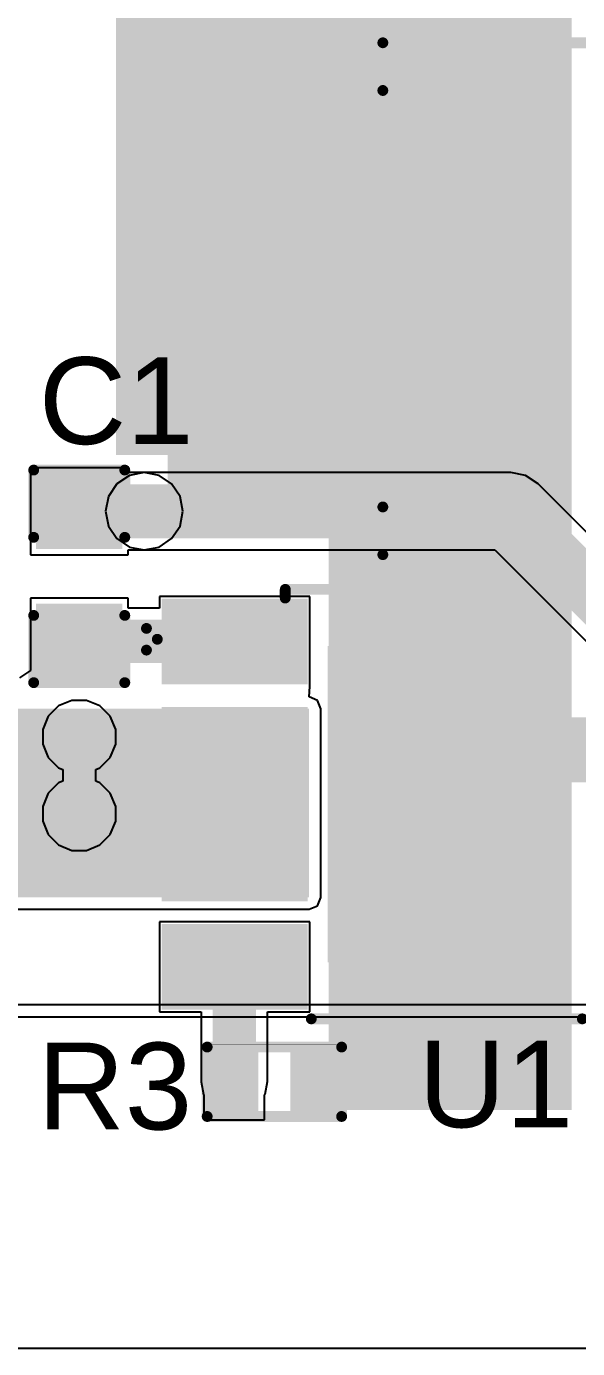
# Model space of a CAD drawing. Header units: millimetres. Extents: x -0.34 to 5.78, y -0.39 to 4.37.
# Drawn here: x 1.673 to 1.927, y -0.08 to 0.53 of the extents above; entities that cross this region are included whole.
import ezdxf

# ---------------------------------------------------------------- set-up
doc = ezdxf.new("R2010")
doc.units = ezdxf.units.MM
doc.header["$MEASUREMENT"] = 0
for name, color, linetype in [('BottomLayer', 5, 'Continuous'), ('BottomSolder', 6, 'Continuous'), ('TopLayer', 1, 'Continuous'), ('TopOverlay', 2, 'Continuous'), ('TopPaste', 8, 'Continuous'), ('TopSolder', 216, 'Continuous'), ('ViaHoleLayer', 16, 'Continuous')]:
    doc.layers.add(name, color=color, linetype=linetype)
doc.styles.add('Arial', font='arial.ttf', dxfattribs={"height": 0.2})

# ---------------------------------------------------------------- blocks, each defined once
blk = doc.blocks.new('8_SO_EP__16')
at = {"layer": 'TopLayer'}
for points in [[(-0.0687007, 0.0907874), (-0.0687007, 0.0592126), (-0.1279527, 0.0592126), (-0.1279527, 0.0907874)], [(0.1279528, 0.0907874), (0.1279528, 0.0592126), (0.0687008, 0.0592126), (0.0687008, 0.0907874)], [(0.05143700000000001, 0.06893699999999998), (0.05143699999999999, -0.06893700000000001), (-0.05143700000000001, -0.06893699999999998), (-0.05143699999999999, 0.06893700000000001)], [(-0.0687007, 0.04078739999999999), (-0.0687007, 0.009212599999999994), (-0.1279527, 0.009212600000000007), (-0.1279527, 0.04078740000000001)], [(0.1279528, 0.04078739999999999), (0.1279528, 0.009212599999999994), (0.0687008, 0.009212600000000007), (0.0687008, 0.04078740000000001)], [(-0.0687007, -0.009212600000000007), (-0.0687007, -0.04078740000000001), (-0.1279527, -0.04078739999999999), (-0.1279527, -0.009212599999999994)], [(0.1279528, -0.009212600000000007), (0.1279528, -0.04078740000000001), (0.0687008, -0.04078739999999999), (0.0687008, -0.009212599999999994)], [(-0.0687007, -0.0592126), (-0.0687007, -0.0907874), (-0.1279527, -0.0907874), (-0.1279527, -0.0592126)], [(0.1279528, -0.0592126), (0.1279528, -0.0907874), (0.0687008, -0.0907874), (0.0687008, -0.0592126)]]:
    blk.add_hatch(color=1, dxfattribs=at).paths.add_polyline_path(points)
at = {"layer": 'TopPaste'}
for points in [[(-0.0687007, 0.0907874), (-0.0687007, 0.0592126), (-0.1279527, 0.0592126), (-0.1279527, 0.0907874)], [(0.1279528, 0.0907874), (0.1279528, 0.0592126), (0.0687008, 0.0592126), (0.0687008, 0.0907874)], [(0.05143700000000001, 0.06893699999999998), (0.05143699999999999, -0.06893700000000001), (-0.05143700000000001, -0.06893699999999998), (-0.05143699999999999, 0.06893700000000001)], [(-0.0687007, 0.04078739999999999), (-0.0687007, 0.009212599999999994), (-0.1279527, 0.009212600000000007), (-0.1279527, 0.04078740000000001)], [(0.1279528, 0.04078739999999999), (0.1279528, 0.009212599999999994), (0.0687008, 0.009212600000000007), (0.0687008, 0.04078740000000001)], [(-0.0687007, -0.009212600000000007), (-0.0687007, -0.04078740000000001), (-0.1279527, -0.04078739999999999), (-0.1279527, -0.009212599999999994)], [(0.1279528, -0.009212600000000007), (0.1279528, -0.04078740000000001), (0.0687008, -0.04078739999999999), (0.0687008, -0.009212599999999994)], [(-0.0687007, -0.0592126), (-0.0687007, -0.0907874), (-0.1279527, -0.0907874), (-0.1279527, -0.0592126)], [(0.1279528, -0.0592126), (0.1279528, -0.0907874), (0.0687008, -0.0907874), (0.0687008, -0.0592126)]]:
    blk.add_hatch(color=8, dxfattribs=at).paths.add_polyline_path(points)
at = {"layer": 'TopSolder'}
for points in [[(-0.0647007, 0.0947874), (-0.0647007, 0.0552126), (-0.1319527, 0.0552126), (-0.1319527, 0.0947874)], [(0.1319528, 0.0947874), (0.1319528, 0.0552126), (0.0647008, 0.0552126), (0.0647008, 0.0947874)], [(0.05543700000000001, 0.07293699999999999), (0.05543699999999999, -0.07293700000000002), (-0.05543700000000001, -0.07293699999999999), (-0.05543699999999999, 0.07293700000000002)], [(-0.0647007, 0.04478739999999999), (-0.0647007, 0.005212599999999994), (-0.1319527, 0.005212600000000006), (-0.1319527, 0.0447874)], [(0.1319528, 0.04478739999999999), (0.1319528, 0.005212599999999994), (0.0647008, 0.005212600000000006), (0.0647008, 0.0447874)], [(-0.0647007, -0.005212600000000006), (-0.0647007, -0.0447874), (-0.1319527, -0.04478739999999999), (-0.1319527, -0.005212599999999994)], [(0.1319528, -0.005212600000000006), (0.1319528, -0.0447874), (0.0647008, -0.04478739999999999), (0.0647008, -0.005212599999999994)], [(-0.0647007, -0.0552126), (-0.0647007, -0.0947874), (-0.1319527, -0.0947874), (-0.1319527, -0.0552126)], [(0.1319528, -0.0552126), (0.1319528, -0.0947874), (0.0647008, -0.0947874), (0.0647008, -0.0552126)]]:
    blk.add_hatch(color=216, dxfattribs=at).paths.add_polyline_path(points)
at = {"layer": 'TopOverlay', "const_width": 0.005}
for points in [[(-0.075, 0.099), (0.08, 0.099)], [(-0.075, 0.095), (-0.075, 0.099)], [(0.08, 0.095), (0.08, 0.099)], [(-0.139, 0.071), (-0.139, 0.081)], [(-0.139, 0.081), (-0.134, 0.076)], [(-0.139, 0.071), (-0.134, 0.076)], [(-0.063, -0.099), (0.062, -0.099)]]:
    blk.add_lwpolyline(points, dxfattribs=at)
at = {"layer": 'TopOverlay', "const_width": 0.0025}
for points in [[(-0.07625, 0.099, 1), (-0.07375, 0.099, 1)], [(-0.07625, 0.099, 1), (-0.07375, 0.099, 1)], [(0.07875, 0.099, 1), (0.08125, 0.099, 1)], [(0.07875, 0.099, 1), (0.08125, 0.099, 1)], [(-0.07625, 0.095, 1), (-0.07375, 0.095, 1)], [(0.07875, 0.095, 1), (0.08125, 0.095, 1)], [(-0.14025, 0.081, 1), (-0.13775, 0.081, 1)], [(-0.14025, 0.081, 1), (-0.13775, 0.081, 1)], [(-0.14025, 0.071, 1), (-0.13775, 0.071, 1)], [(-0.14025, 0.071, 1), (-0.13775, 0.071, 1)], [(-0.13525, 0.076, 1), (-0.13275, 0.076, 1)], [(-0.13525, 0.076, 1), (-0.13275, 0.076, 1)], [(-0.06425, -0.099, 1), (-0.06175, -0.099, 1)], [(0.06075, -0.099, 1), (0.06325, -0.099, 1)]]:
    blk.add_lwpolyline(points, format="xyb", close=True, dxfattribs=at)
blk = doc.blocks.new('R___0402_68')
at = {"layer": 'TopLayer'}
for points in [[(-0.0275, -0.0125), (-0.0275, 0.0125), (-0.009499999999999998, 0.0125), (-0.009500000000000001, -0.0125)], [(0.009499999999999998, -0.0125), (0.009500000000000001, 0.0125), (0.0275, 0.0125), (0.0275, -0.0125)]]:
    blk.add_hatch(color=1, dxfattribs=at).paths.add_polyline_path(points)
at = {"layer": 'TopPaste'}
for points in [[(-0.0275, -0.0125), (-0.0275, 0.0125), (-0.009499999999999998, 0.0125), (-0.009500000000000001, -0.0125)], [(0.009499999999999998, -0.0125), (0.009500000000000001, 0.0125), (0.0275, 0.0125), (0.0275, -0.0125)]]:
    blk.add_hatch(color=8, dxfattribs=at).paths.add_polyline_path(points)
at = {"layer": 'TopSolder'}
for points in [[(-0.0296654, -0.0146654), (-0.0296654, 0.0146654), (-0.007334599999999998, 0.0146654), (-0.007334600000000002, -0.0146654)], [(0.007334599999999998, -0.0146654), (0.007334600000000002, 0.0146654), (0.0296654, 0.0146654), (0.0296654, -0.0146654)]]:
    blk.add_hatch(color=216, dxfattribs=at).paths.add_polyline_path(points)
at = {"layer": 'TopOverlay'}
for points, const_width in [([(-0.031, 0.016), (-0.031, -0.016)], 0.005), ([(0.031, 0.016), (-0.031, 0.016)], 0.005), ([(0.031, 0.016), (0.031, -0.016)], 0.005), ([(0.031, -0.016), (-0.031, -0.016)], 0.005), ([(0.032, -0.017), (-0.032, -0.017)], 0.000127)]:
    blk.add_lwpolyline(points, dxfattribs=dict(at, const_width=const_width))
for points, const_width in [([(-0.03225, 0.016, 1), (-0.02975, 0.016, 1)], 0.0025), ([(-0.03225, 0.016, 1), (-0.02975, 0.016, 1)], 0.0025), ([(0.02975, 0.016, 1), (0.03225, 0.016, 1)], 0.0025), ([(0.02975, 0.016, 1), (0.03225, 0.016, 1)], 0.0025), ([(-0.03225, -0.016, 1), (-0.02975, -0.016, 1)], 0.0025), ([(-0.03225, -0.016, 1), (-0.02975, -0.016, 1)], 0.0025), ([(-0.0320317, -0.017, 1), (-0.0319683, -0.017, 1)], 6.35e-05), ([(0.02975, -0.016, 1), (0.03225, -0.016, 1)], 0.0025), ([(0.02975, -0.016, 1), (0.03225, -0.016, 1)], 0.0025), ([(0.0319683, -0.017, 1), (0.0320317, -0.017, 1)], 6.35e-05)]:
    blk.add_lwpolyline(points, format="xyb", close=True, dxfattribs=dict(at, const_width=const_width))
blk = doc.blocks.new('SMC_97')
at = {"layer": 'TopLayer'}
for points in [[(-0.23622045, 0.08464565), (-0.07480315, 0.08464565), (-0.07480315, -0.08464565), (-0.23622045, -0.08464565)], [(0.07480315, 0.08464565), (0.23622045, 0.08464565), (0.23622045, -0.08464565), (0.07480315, -0.08464565)]]:
    blk.add_hatch(color=1, dxfattribs=at).paths.add_polyline_path(points)
at = {"layer": 'TopOverlay'}
for points in [[(-0.285, 0.088), (-0.14, 0.088), (-0.14, 0.12), (-0.285, 0.12)], [(-0.285, -0.089), (-0.24, -0.089), (-0.24, 0.089), (-0.285, 0.089)], [(-0.285, -0.12), (-0.14, -0.12), (-0.14, -0.088), (-0.285, -0.088)]]:
    blk.add_hatch(color=2, dxfattribs=at).paths.add_polyline_path(points)
at = {"layer": 'TopPaste'}
for points in [[(-0.23622045, 0.08464565), (-0.07480315, 0.08464565), (-0.07480315, -0.08464565), (-0.23622045, -0.08464565)], [(0.07480315, 0.08464565), (0.23622045, 0.08464565), (0.23622045, -0.08464565), (0.07480315, -0.08464565)]]:
    blk.add_hatch(color=8, dxfattribs=at).paths.add_polyline_path(points)
at = {"layer": 'TopSolder'}
for points in [[(-0.24022045, 0.08864565), (-0.07080315, 0.08864565), (-0.07080315, -0.08864565), (-0.24022045, -0.08864565)], [(0.07080315, 0.08864565), (0.24022045, 0.08864565), (0.24022045, -0.08864565), (0.07080315, -0.08864565)]]:
    blk.add_hatch(color=216, dxfattribs=at).paths.add_polyline_path(points)
at = {"layer": 'TopOverlay', "const_width": 0.005}
for points in [[(0.141, 0.118), (-0.14, 0.118)], [(-0.14, 0.118), (-0.14, 0.096)], [(0.141, 0.118), (0.141, 0.096)], [(-0.14, -0.096), (-0.14, -0.118)], [(0.141, -0.096), (0.141, -0.118)], [(0.141, -0.118), (-0.14, -0.118)]]:
    blk.add_lwpolyline(points, dxfattribs=at)
at = {"layer": 'TopOverlay', "const_width": 0.0025}
for points in [[(-0.14125, 0.118, 1), (-0.13875, 0.118, 1)], [(-0.14125, 0.118, 1), (-0.13875, 0.118, 1)], [(0.13975, 0.118, 1), (0.14225, 0.118, 1)], [(0.13975, 0.118, 1), (0.14225, 0.118, 1)], [(-0.14125, 0.096, 1), (-0.13875, 0.096, 1)], [(0.13975, 0.096, 1), (0.14225, 0.096, 1)], [(-0.14125, -0.096, 1), (-0.13875, -0.096, 1)], [(0.13975, -0.096, 1), (0.14225, -0.096, 1)], [(-0.14125, -0.118, 1), (-0.13875, -0.118, 1)], [(-0.14125, -0.118, 1), (-0.13875, -0.118, 1)], [(0.13975, -0.118, 1), (0.14225, -0.118, 1)], [(0.13975, -0.118, 1), (0.14225, -0.118, 1)]]:
    blk.add_lwpolyline(points, format="xyb", close=True, dxfattribs=at)
blk = doc.blocks.new('C___0603_149')
at = {"layer": 'TopLayer'}
for points in [[(-0.015, 0.0175), (-0.015, -0.0175), (-0.045, -0.0175), (-0.045, 0.0175)], [(0.045, 0.0175), (0.045, -0.0175), (0.015, -0.0175), (0.015, 0.0175)]]:
    blk.add_hatch(color=1, dxfattribs=at).paths.add_polyline_path(points)
at = {"layer": 'TopPaste'}
for points in [[(-0.015, 0.0175), (-0.015, -0.0175), (-0.045, -0.0175), (-0.045, 0.0175)], [(0.045, 0.0175), (0.045, -0.0175), (0.015, -0.0175), (0.015, 0.0175)]]:
    blk.add_hatch(color=8, dxfattribs=at).paths.add_polyline_path(points)
at = {"layer": 'TopSolder'}
for points in [[(-0.0126378, 0.0198622), (-0.0126378, -0.0198622), (-0.0473622, -0.0198622), (-0.0473622, 0.0198622)], [(0.0473622, 0.0198622), (0.0473622, -0.0198622), (0.0126378, -0.0198622), (0.0126378, 0.0198622)]]:
    blk.add_hatch(color=216, dxfattribs=at).paths.add_polyline_path(points)
at = {"layer": 'TopOverlay', "const_width": 0.005}
for points in [[(-0.018, 0.021), (-0.049, 0.021)], [(-0.049, -0.021), (-0.049, 0.021)], [(0.049, 0.021), (0.018, 0.021)], [(0.049, -0.021), (0.049, 0.021)], [(-0.018, -0.021), (-0.049, -0.021)], [(0.049, -0.021), (0.018, -0.021)]]:
    blk.add_lwpolyline(points, dxfattribs=at)
at = {"layer": 'TopOverlay', "const_width": 0.0025}
for points in [[(-0.05025, 0.021, 1), (-0.04775, 0.021, 1)], [(-0.05025, 0.021, 1), (-0.04775, 0.021, 1)], [(-0.01925, 0.021, 1), (-0.01675, 0.021, 1)], [(0.01675, 0.021, 1), (0.01925, 0.021, 1)], [(0.04775, 0.021, 1), (0.05025, 0.021, 1)], [(0.04775, 0.021, 1), (0.05025, 0.021, 1)], [(-0.05025, -0.021, 1), (-0.04775, -0.021, 1)], [(-0.05025, -0.021, 1), (-0.04775, -0.021, 1)], [(-0.01925, -0.021, 1), (-0.01675, -0.021, 1)], [(0.01675, -0.021, 1), (0.01925, -0.021, 1)], [(0.04775, -0.021, 1), (0.05025, -0.021, 1)], [(0.04775, -0.021, 1), (0.05025, -0.021, 1)]]:
    blk.add_lwpolyline(points, format="xyb", close=True, dxfattribs=at)

msp = doc.modelspace()

# ---------------------------------------------------------------- hatches: boundary and pattern name
at = {"layer": 'BottomLayer'}
h = msp.add_hatch(color=5, dxfattribs=at)
edge = h.paths.add_edge_path()
edge.add_arc((1.727, 0.306), 0.011811, 0, 360)
h = msp.add_hatch(color=5, dxfattribs=at)
edge = h.paths.add_edge_path()
edge.add_arc((1.831, 0.2289999), 0.011811, 0, 360)
h = msp.add_hatch(color=5, dxfattribs=at)
edge = h.paths.add_edge_path()
edge.add_arc((1.8665, 0.229), 0.011811, 0, 360)
h = msp.add_hatch(color=5, dxfattribs=at)
edge = h.paths.add_edge_path()
edge.add_arc((1.902, 0.229), 0.011811, 0, 360)
h = msp.add_hatch(color=5, dxfattribs=at)
edge = h.paths.add_edge_path()
edge.add_arc((1.697, 0.202), 0.011811, 0, 360)
h = msp.add_hatch(color=5, dxfattribs=at)
edge = h.paths.add_edge_path()
edge.add_arc((1.831, 0.1896666), 0.011811, 0, 360)
h = msp.add_hatch(color=5, dxfattribs=at)
edge = h.paths.add_edge_path()
edge.add_arc((1.8665, 0.1896666), 0.011811, 0, 360)
h = msp.add_hatch(color=5, dxfattribs=at)
edge = h.paths.add_edge_path()
edge.add_arc((1.902, 0.1896666), 0.011811, 0, 360)
h = msp.add_hatch(color=5, dxfattribs=at)
edge = h.paths.add_edge_path()
edge.add_arc((1.697, 0.1665), 0.011811, 0, 360)
h = msp.add_hatch(color=5, dxfattribs=at)
edge = h.paths.add_edge_path()
edge.add_arc((1.831, 0.1503333), 0.011811, 0, 360)
h = msp.add_hatch(color=5, dxfattribs=at)
edge = h.paths.add_edge_path()
edge.add_arc((1.8665, 0.1503333), 0.011811, 0, 360)
h = msp.add_hatch(color=5, dxfattribs=at)
edge = h.paths.add_edge_path()
edge.add_arc((1.902, 0.1503333), 0.011811, 0, 360)
h = msp.add_hatch(color=5, dxfattribs=at)
edge = h.paths.add_edge_path()
edge.add_arc((1.831, 0.111), 0.011811, 0, 360)
h = msp.add_hatch(color=5, dxfattribs=at)
edge = h.paths.add_edge_path()
edge.add_arc((1.8665, 0.111), 0.011811, 0, 360)
h = msp.add_hatch(color=5, dxfattribs=at)
edge = h.paths.add_edge_path()
edge.add_arc((1.902, 0.111), 0.011811, 0, 360)
at = {"layer": 'BottomSolder'}
h = msp.add_hatch(color=6, dxfattribs=at)
edge = h.paths.add_edge_path()
edge.add_arc((1.727, 0.306), 0.0099055, 0, 360)
h = msp.add_hatch(color=6, dxfattribs=at)
edge = h.paths.add_edge_path()
edge.add_arc((1.831, 0.2289999), 0.0099055, 0, 360)
h = msp.add_hatch(color=6, dxfattribs=at)
edge = h.paths.add_edge_path()
edge.add_arc((1.8665, 0.229), 0.0099055, 0, 360)
h = msp.add_hatch(color=6, dxfattribs=at)
edge = h.paths.add_edge_path()
edge.add_arc((1.902, 0.229), 0.0099055, 0, 360)
h = msp.add_hatch(color=6, dxfattribs=at)
edge = h.paths.add_edge_path()
edge.add_arc((1.697, 0.202), 0.0099055, 0, 360)
h = msp.add_hatch(color=6, dxfattribs=at)
edge = h.paths.add_edge_path()
edge.add_arc((1.831, 0.1896666), 0.0099055, 0, 360)
h = msp.add_hatch(color=6, dxfattribs=at)
edge = h.paths.add_edge_path()
edge.add_arc((1.8665, 0.1896666), 0.0099055, 0, 360)
h = msp.add_hatch(color=6, dxfattribs=at)
edge = h.paths.add_edge_path()
edge.add_arc((1.902, 0.1896666), 0.0099055, 0, 360)
h = msp.add_hatch(color=6, dxfattribs=at)
edge = h.paths.add_edge_path()
edge.add_arc((1.697, 0.1665), 0.0099055, 0, 360)
h = msp.add_hatch(color=6, dxfattribs=at)
edge = h.paths.add_edge_path()
edge.add_arc((1.831, 0.1503333), 0.0099055, 0, 360)
h = msp.add_hatch(color=6, dxfattribs=at)
edge = h.paths.add_edge_path()
edge.add_arc((1.8665, 0.1503333), 0.0099055, 0, 360)
h = msp.add_hatch(color=6, dxfattribs=at)
edge = h.paths.add_edge_path()
edge.add_arc((1.902, 0.1503333), 0.0099055, 0, 360)
h = msp.add_hatch(color=6, dxfattribs=at)
edge = h.paths.add_edge_path()
edge.add_arc((1.831, 0.111), 0.0099055, 0, 360)
h = msp.add_hatch(color=6, dxfattribs=at)
edge = h.paths.add_edge_path()
edge.add_arc((1.8665, 0.111), 0.0099055, 0, 360)
h = msp.add_hatch(color=6, dxfattribs=at)
edge = h.paths.add_edge_path()
edge.add_arc((1.902, 0.111), 0.0099055, 0, 360)
at = {"layer": 'TopLayer'}
for points in [[(1.714, 0.332), (1.913, 0.332), (1.913, 0.604), (1.714, 0.604)], [(1.812, 0.03), (1.924, 0.03), (1.924, 0.579), (1.812, 0.579)], [(1.502, 0.128), (1.803, 0.128), (1.803, 0.215), (1.502, 0.215)], [(1.796, 0.03), (1.825, 0.03), (1.825, 0.059), (1.796, 0.059)]]:
    msp.add_hatch(color=1, dxfattribs=at).paths.add_polyline_path(points)
h = msp.add_hatch(color=1, dxfattribs=at)
edge = h.paths.add_edge_path()
edge.add_arc((1.727, 0.306), 0.011811, 0, 360)
h = msp.add_hatch(color=1, dxfattribs=at)
edge = h.paths.add_edge_path()
edge.add_arc((1.831, 0.2289999), 0.011811, 0, 360)
h = msp.add_hatch(color=1, dxfattribs=at)
edge = h.paths.add_edge_path()
edge.add_arc((1.8665, 0.229), 0.011811, 0, 360)
h = msp.add_hatch(color=1, dxfattribs=at)
edge = h.paths.add_edge_path()
edge.add_arc((1.902, 0.229), 0.011811, 0, 360)
h = msp.add_hatch(color=1, dxfattribs=at)
edge = h.paths.add_edge_path()
edge.add_arc((1.697, 0.202), 0.011811, 0, 360)
h = msp.add_hatch(color=1, dxfattribs=at)
edge = h.paths.add_edge_path()
edge.add_arc((1.831, 0.1896666), 0.011811, 0, 360)
h = msp.add_hatch(color=1, dxfattribs=at)
edge = h.paths.add_edge_path()
edge.add_arc((1.8665, 0.1896666), 0.011811, 0, 360)
h = msp.add_hatch(color=1, dxfattribs=at)
edge = h.paths.add_edge_path()
edge.add_arc((1.902, 0.1896666), 0.011811, 0, 360)
h = msp.add_hatch(color=1, dxfattribs=at)
edge = h.paths.add_edge_path()
edge.add_arc((1.697, 0.1665), 0.011811, 0, 360)
h = msp.add_hatch(color=1, dxfattribs=at)
edge = h.paths.add_edge_path()
edge.add_arc((1.831, 0.1503333), 0.011811, 0, 360)
h = msp.add_hatch(color=1, dxfattribs=at)
edge = h.paths.add_edge_path()
edge.add_arc((1.8665, 0.1503333), 0.011811, 0, 360)
h = msp.add_hatch(color=1, dxfattribs=at)
edge = h.paths.add_edge_path()
edge.add_arc((1.902, 0.1503333), 0.011811, 0, 360)
h = msp.add_hatch(color=1, dxfattribs=at)
edge = h.paths.add_edge_path()
edge.add_arc((1.831, 0.111), 0.011811, 0, 360)
h = msp.add_hatch(color=1, dxfattribs=at)
edge = h.paths.add_edge_path()
edge.add_arc((1.8665, 0.111), 0.011811, 0, 360)
h = msp.add_hatch(color=1, dxfattribs=at)
edge = h.paths.add_edge_path()
edge.add_arc((1.902, 0.111), 0.011811, 0, 360)
at = {"layer": 'TopSolder'}
h = msp.add_hatch(color=216, dxfattribs=at)
edge = h.paths.add_edge_path()
edge.add_arc((1.727, 0.306), 0.0099055, 0, 360)
h = msp.add_hatch(color=216, dxfattribs=at)
edge = h.paths.add_edge_path()
edge.add_arc((1.831, 0.2289999), 0.0099055, 0, 360)
h = msp.add_hatch(color=216, dxfattribs=at)
edge = h.paths.add_edge_path()
edge.add_arc((1.8665, 0.229), 0.0099055, 0, 360)
h = msp.add_hatch(color=216, dxfattribs=at)
edge = h.paths.add_edge_path()
edge.add_arc((1.902, 0.229), 0.0099055, 0, 360)
h = msp.add_hatch(color=216, dxfattribs=at)
edge = h.paths.add_edge_path()
edge.add_arc((1.697, 0.202), 0.0099055, 0, 360)
h = msp.add_hatch(color=216, dxfattribs=at)
edge = h.paths.add_edge_path()
edge.add_arc((1.831, 0.1896666), 0.0099055, 0, 360)
h = msp.add_hatch(color=216, dxfattribs=at)
edge = h.paths.add_edge_path()
edge.add_arc((1.8665, 0.1896666), 0.0099055, 0, 360)
h = msp.add_hatch(color=216, dxfattribs=at)
edge = h.paths.add_edge_path()
edge.add_arc((1.902, 0.1896666), 0.0099055, 0, 360)
h = msp.add_hatch(color=216, dxfattribs=at)
edge = h.paths.add_edge_path()
edge.add_arc((1.697, 0.1665), 0.0099055, 0, 360)
h = msp.add_hatch(color=216, dxfattribs=at)
edge = h.paths.add_edge_path()
edge.add_arc((1.831, 0.1503333), 0.0099055, 0, 360)
h = msp.add_hatch(color=216, dxfattribs=at)
edge = h.paths.add_edge_path()
edge.add_arc((1.8665, 0.1503333), 0.0099055, 0, 360)
h = msp.add_hatch(color=216, dxfattribs=at)
edge = h.paths.add_edge_path()
edge.add_arc((1.902, 0.1503333), 0.0099055, 0, 360)
h = msp.add_hatch(color=216, dxfattribs=at)
edge = h.paths.add_edge_path()
edge.add_arc((1.831, 0.111), 0.0099055, 0, 360)
h = msp.add_hatch(color=216, dxfattribs=at)
edge = h.paths.add_edge_path()
edge.add_arc((1.8665, 0.111), 0.0099055, 0, 360)
h = msp.add_hatch(color=216, dxfattribs=at)
edge = h.paths.add_edge_path()
edge.add_arc((1.902, 0.111), 0.0099055, 0, 360)
at = {"layer": 'ViaHoleLayer'}
h = msp.add_hatch(color=16, dxfattribs=at)
edge = h.paths.add_edge_path()
edge.add_arc((1.727, 0.306), 0.0059055, 0, 360)
h = msp.add_hatch(color=16, dxfattribs=at)
edge = h.paths.add_edge_path()
edge.add_arc((1.831, 0.2289999), 0.0059055, 0, 360)
h = msp.add_hatch(color=16, dxfattribs=at)
edge = h.paths.add_edge_path()
edge.add_arc((1.8665, 0.229), 0.0059055, 0, 360)
h = msp.add_hatch(color=16, dxfattribs=at)
edge = h.paths.add_edge_path()
edge.add_arc((1.902, 0.229), 0.0059055, 0, 360)
h = msp.add_hatch(color=16, dxfattribs=at)
edge = h.paths.add_edge_path()
edge.add_arc((1.697, 0.202), 0.0059055, 0, 360)
h = msp.add_hatch(color=16, dxfattribs=at)
edge = h.paths.add_edge_path()
edge.add_arc((1.831, 0.1896666), 0.0059055, 0, 360)
h = msp.add_hatch(color=16, dxfattribs=at)
edge = h.paths.add_edge_path()
edge.add_arc((1.8665, 0.1896666), 0.0059055, 0, 360)
h = msp.add_hatch(color=16, dxfattribs=at)
edge = h.paths.add_edge_path()
edge.add_arc((1.902, 0.1896666), 0.0059055, 0, 360)
h = msp.add_hatch(color=16, dxfattribs=at)
edge = h.paths.add_edge_path()
edge.add_arc((1.697, 0.1665), 0.0059055, 0, 360)
h = msp.add_hatch(color=16, dxfattribs=at)
edge = h.paths.add_edge_path()
edge.add_arc((1.831, 0.1503333), 0.0059055, 0, 360)
h = msp.add_hatch(color=16, dxfattribs=at)
edge = h.paths.add_edge_path()
edge.add_arc((1.8665, 0.1503333), 0.0059055, 0, 360)
h = msp.add_hatch(color=16, dxfattribs=at)
edge = h.paths.add_edge_path()
edge.add_arc((1.902, 0.1503333), 0.0059055, 0, 360)
h = msp.add_hatch(color=16, dxfattribs=at)
edge = h.paths.add_edge_path()
edge.add_arc((1.831, 0.111), 0.0059055, 0, 360)
h = msp.add_hatch(color=16, dxfattribs=at)
edge = h.paths.add_edge_path()
edge.add_arc((1.8665, 0.111), 0.0059055, 0, 360)
h = msp.add_hatch(color=16, dxfattribs=at)
edge = h.paths.add_edge_path()
edge.add_arc((1.902, 0.111), 0.0059055, 0, 360)

# ---------------------------------------------------------------- linework, layer by layer
at = {"layer": 'BottomLayer'}
for p, q in [((1.727, 0.3238428), (1.7201719, 0.3224846)), ((1.896, 0.3238428), (1.727, 0.3238428)), ((1.9028282, 0.3224846), (1.896, 0.3238428)), ((1.7143832, 0.3186168), (1.7105154, 0.3128281)), ((1.7201719, 0.3224846), (1.7143832, 0.3186168)), ((1.9086168, 0.3186168), (1.9028282, 0.3224846)), ((1.9633908, 0.2638428), (1.9086168, 0.3186168)), ((1.7105154, 0.3128281), (1.7091572, 0.306)), ((1.7091572, 0.306), (1.7105154, 0.2991719)), ((1.7105154, 0.2991719), (1.7143832, 0.2933832)), ((1.7143832, 0.2933832), (1.7201719, 0.2895154)), ((1.7201719, 0.2895154), (1.727, 0.2881572)), ((1.727, 0.2881572), (1.8886092, 0.2881572)), ((1.8886092, 0.2881572), (1.9433832, 0.2333832)), ((1.6874774, 0.2162516), (1.6827484, 0.2115226)), ((1.6936561, 0.218811), (1.6874774, 0.2162516)), ((1.7003439, 0.218811), (1.6936561, 0.218811)), ((1.7065226, 0.2162516), (1.7003439, 0.218811)), ((1.7112516, 0.2115226), (1.7065226, 0.2162516)), ((1.6827484, 0.2115226), (1.680189, 0.2053439)), ((1.713811, 0.2053439), (1.7112516, 0.2115226)), ((1.680189, 0.2053439), (1.680189, 0.1986561)), ((1.713811, 0.1986561), (1.713811, 0.2053439)), ((1.680189, 0.1986561), (1.6827484, 0.1924774)), ((1.7112516, 0.1924774), (1.713811, 0.1986561)), ((1.6827484, 0.1924774), (1.6874774, 0.1877484)), ((1.7065226, 0.1877484), (1.7112516, 0.1924774)), ((1.6874774, 0.1877484), (1.6893903, 0.186956)), ((1.6893903, 0.186956), (1.6893903, 0.181544)), ((1.7046097, 0.186956), (1.7065226, 0.1877484)), ((1.7046097, 0.181544), (1.7046097, 0.186956)), ((1.6874774, 0.1807516), (1.6827484, 0.1760226)), ((1.6893903, 0.181544), (1.6874774, 0.1807516)), ((1.7065226, 0.1807516), (1.7046097, 0.181544)), ((1.7112516, 0.1760226), (1.7065226, 0.1807516)), ((1.6827484, 0.1760226), (1.680189, 0.1698439)), ((1.713811, 0.1698439), (1.7112516, 0.1760226)), ((1.680189, 0.1698439), (1.680189, 0.1631561)), ((1.713811, 0.1631561), (1.713811, 0.1698439)), ((1.680189, 0.1631561), (1.6827484, 0.1569774)), ((1.7112516, 0.1569774), (1.713811, 0.1631561)), ((1.6827484, 0.1569774), (1.6874774, 0.1522484)), ((1.7065226, 0.1522484), (1.7112516, 0.1569774)), ((1.6874774, 0.1522484), (1.6936561, 0.149689)), ((1.6936561, 0.149689), (1.7003439, 0.149689)), ((1.7003439, 0.149689), (1.7065226, 0.1522484)), ((2.4089188, 0.078412), (1.4932416, 0.078412)), ((1.4909999, 0.073), (2.4089188, 0.073)), ((5.462, -0.08), (1.3610136, -0.08))]:
    msp.add_line(p, q, dxfattribs=at)
at = {"layer": 'BottomLayer', "const_width": 0.025}
for points in [[(1.727, 0.306), (1.896, 0.306)], [(1.896, 0.306), (1.956, 0.246)]]:
    msp.add_lwpolyline(points, dxfattribs=at)
at = {"layer": 'BottomLayer', "const_width": 0.0125}
for points in [[(1.72075, 0.306, 1), (1.73325, 0.306, 1)], [(1.88975, 0.306, 1), (1.90225, 0.306, 1)], [(1.88975, 0.306, 1), (1.90225, 0.306, 1)]]:
    msp.add_lwpolyline(points, format="xyb", close=True, dxfattribs=at)
at = {"layer": 'TopLayer'}
for p, q in [((1.7195, 0.326), (1.6745, 0.326)), ((1.6745, 0.326), (1.6745, 0.286)), ((1.7195, 0.3238428), (1.7195, 0.326)), ((1.727, 0.3238428), (1.7195, 0.3238428)), ((1.7338281, 0.3224846), (1.727, 0.3238428)), ((1.7396168, 0.3186168), (1.7338281, 0.3224846)), ((1.7434846, 0.3128281), (1.7396168, 0.3186168)), ((1.7448428, 0.306), (1.7434846, 0.3128281)), ((1.7434846, 0.2991719), (1.7448428, 0.306)), ((1.7396168, 0.2933832), (1.7434846, 0.2991719)), ((1.7338281, 0.2895154), (1.7396168, 0.2933832)), ((1.7195, 0.286), (1.7195, 0.2881572)), ((1.7195, 0.2881572), (1.727, 0.2881572)), ((1.727, 0.2881572), (1.7338281, 0.2895154)), ((1.6745, 0.286), (1.7195, 0.286)), ((1.7195, 0.266), (1.6745, 0.266)), ((1.6745, 0.266), (1.6745, 0.2325525)), ((1.7195, 0.2612939), (1.7195, 0.266)), ((1.8032993, 0.2667874), (1.7340473, 0.2667874)), ((1.7340473, 0.2667874), (1.7340473, 0.2612939)), ((1.8032993, 0.2252881), (1.8032993, 0.2667874)), ((1.7340473, 0.2612939), (1.7195, 0.2612939)), ((1.6745, 0.2325525), (1.6694999, 0.2292116)), ((1.8030001, 0.220412), (1.8032994, 0.2252126)), ((1.8068269, 0.2188269), (1.8030001, 0.220412)), ((1.8032994, 0.2252126), (1.8032993, 0.2252881)), ((1.808412, 0.215), (1.8068269, 0.2188269)), ((1.808412, 0.128), (1.808412, 0.215)), ((1.502, 0.122588), (1.803, 0.122588)), ((1.803, 0.122588), (1.8068269, 0.1241731)), ((1.8068269, 0.1241731), (1.808412, 0.128)), ((1.8032993, 0.1167874), (1.7340473, 0.1167874)), ((1.7340473, 0.1167874), (1.7340473, 0.0752126)), ((1.8032993, 0.0752126), (1.8032993, 0.1167874)), ((1.7340473, 0.0752126), (1.7532928, 0.0752126)), ((1.7532928, 0.0752126), (1.7532928, 0.0434359)), ((1.7838806, 0.0430867), (1.7838806, 0.0752126)), ((1.7838806, 0.0752126), (1.8032993, 0.0752126)), ((1.7532928, 0.0434359), (1.7532061, 0.043)), ((1.7532061, 0.043), (1.7543703, 0.0371473)), ((1.7827164, 0.037234), (1.7838806, 0.0430867)), ((1.7543703, 0.0371473), (1.7545, 0.0369532)), ((1.7545, 0.0369532), (1.7545, 0.0255)), ((1.7825, 0.0369101), (1.7827164, 0.037234)), ((1.7825, 0.0255), (1.7825, 0.0369101)), ((1.7545, 0.0255), (1.7825, 0.0255)), ((5.462, -0.0800001), (1.3610135, -0.0800001))]:
    msp.add_line(p, q, dxfattribs=at)
for points, const_width in [([(1.697, 0.306), (1.727, 0.306)], 0.025), ([(1.697, 0.246), (1.7686733, 0.246)], 0.02), ([(1.7676733, 0.195), (1.7686733, 0.196)], 0.025), ([(1.867, 0.171), (1.892, 0.196)], 0.025), ([(1.892, 0.196), (1.9653268, 0.196)], 0.03), ([(1.7685867, 0.0959134), (1.7686733, 0.096)], 0.02), ([(1.7685867, 0.0430867), (1.7685867, 0.0959134)], 0.02), ([(1.7685, 0.043), (1.7685867, 0.0430867)], 0.02)]:
    msp.add_lwpolyline(points, dxfattribs=dict(at, const_width=const_width))
for points, const_width in [([(1.69075, 0.306, 1), (1.70325, 0.306, 1)], 0.0125), ([(1.72075, 0.306, 1), (1.73325, 0.306, 1)], 0.0125), ([(1.692, 0.246, 1), (1.702, 0.246, 1)], 0.01), ([(1.7636733, 0.246, 1), (1.7736733, 0.246, 1)], 0.01), ([(1.7614233, 0.195, 1), (1.7739233, 0.195, 1)], 0.0125), ([(1.7624233, 0.196, 1), (1.7749233, 0.196, 1)], 0.0125), ([(1.8845, 0.196, 1), (1.8995, 0.196, 1)], 0.015), ([(1.88575, 0.196, 1), (1.89825, 0.196, 1)], 0.0125), ([(1.86075, 0.171, 1), (1.87325, 0.171, 1)], 0.0125), ([(1.7635867, 0.0959134, 1), (1.7735867, 0.0959134, 1)], 0.01), ([(1.7635867, 0.0959134, 1), (1.7735867, 0.0959134, 1)], 0.01), ([(1.7636733, 0.096, 1), (1.7736733, 0.096, 1)], 0.01), ([(1.7635, 0.043, 1), (1.7735, 0.043, 1)], 0.01), ([(1.7635867, 0.0430867, 1), (1.7735867, 0.0430867, 1)], 0.01), ([(1.7635867, 0.0430867, 1), (1.7735867, 0.0430867, 1)], 0.01)]:
    msp.add_lwpolyline(points, format="xyb", close=True, dxfattribs=dict(at, const_width=const_width))

# ---------------------------------------------------------------- block references
for name, p, rotation in [('SMC_97', (1.978, 0.404), 180), ('C___0603_149', (1.697, 0.276), 270), ('R___0402_68', (1.787, 0.043), 180)]:
    msp.add_blockref(name, p, dxfattribs=dict(rotation=rotation))
msp.add_blockref('8_SO_EP__16', (1.867, 0.171))

# ---------------------------------------------------------------- texts
at = {"layer": 'TopOverlay', "style": 'Arial'}
for s, p in [('C1', (1.678342, 0.3370065)), ('R3', (1.6776775, 0.0210065)), ('U1', (1.853342, 0.0220065))]:
    msp.add_text(s, height=0.04, dxfattribs=at).set_placement(p)

doc.saveas('drawing.dxf')
